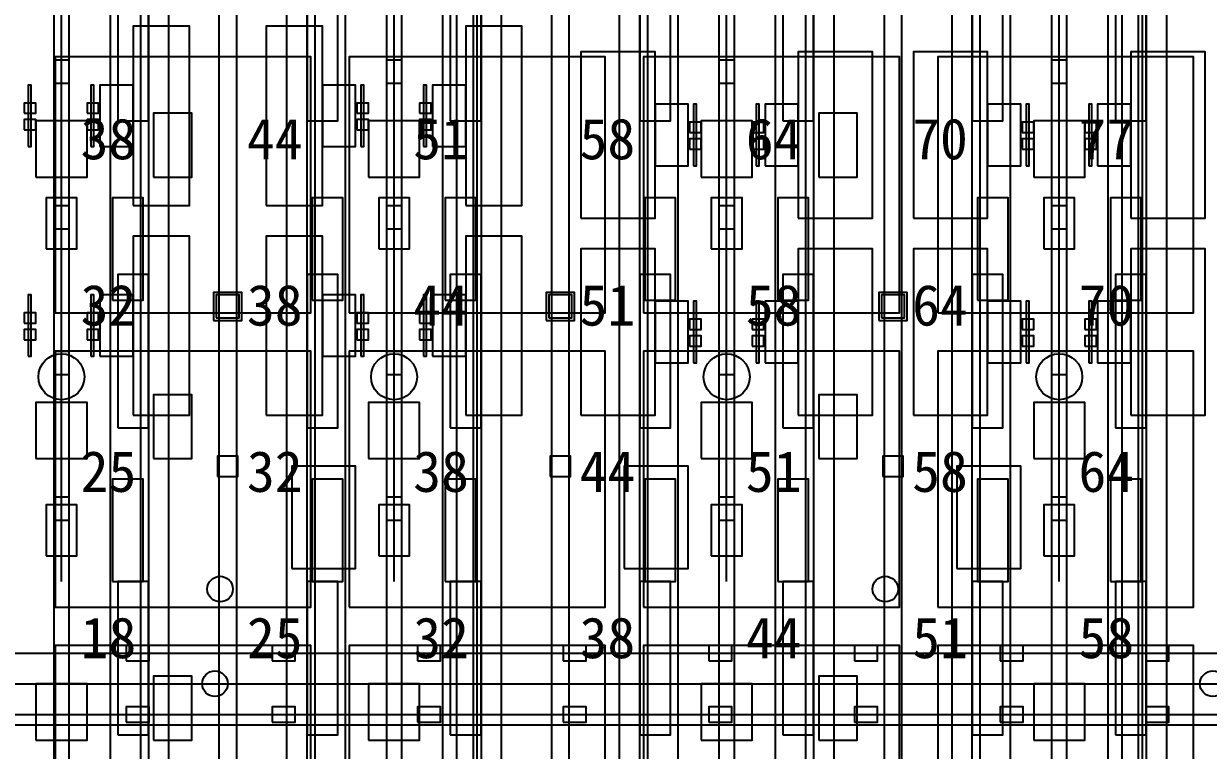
# Model space of a CAD drawing. Header units: metres. Extents: x -1640 to 1560, y -268 to 2338.
# Drawn here: x 28.27 to 74.58, y 963.4 to 991.8 of the extents above; entities that cross this region are included whole.
import ezdxf

# ---------------------------------------------------------------- set-up
doc = ezdxf.new("R2010")
doc.units = ezdxf.units.M
for name, color, linetype in [('1F_CHL', 4, 'Continuous'), ('1F_EHS_EXTINGUISHER_HYDRANT_CABINET_CONCEPT', 1, 'Continuous'), ('1F_PUMP', 2, 'Continuous'), ('1F_SCR', 3, 'Continuous'), ('1F_STRUCT_COLUMN', 8, 'Continuous'), ('2F_CSF_LATERAL_RACK_CONCEPT', 9, 'Continuous'), ('2F_RFG', 5, 'Continuous'), ('2F_STRUCT_COLUMN', 8, 'Continuous'), ('2F_VMB', 6, 'Continuous'), ('3F_CLEANROOM_OVERHEAD_PIPE_DUCT_CONCEPT', 9, 'Continuous'), ('3F_CVD', 3, 'Continuous'), ('3F_DIFF', 4, 'Continuous'), ('3F_EHS_EGRESS_DIST_M', 2, 'Continuous'), ('3F_EHS_EXTINGUISHER_HYDRANT_CABINET_CONCEPT', 1, 'Continuous'), ('3F_EHS_GAS_DETECTOR', 6, 'Continuous'), ('3F_FOUP', 5, 'Continuous'), ('3F_OHT', 9, 'Continuous'), ('3F_OHTV', 1, 'Continuous'), ('3F_STK', 3, 'Continuous'), ('3F_STRUCT_COLUMN', 8, 'Continuous'), ('3F_TBAR', 6, 'Continuous'), ('4F_FFU', 1, 'Continuous'), ('4F_STRUCT_PLENUM_TRUSS_CONCEPT', 9, 'Continuous'), ('5F_CHL', 4, 'Continuous'), ('5F_EHS_EXTINGUISHER_HYDRANT_CABINET_CONCEPT', 1, 'Continuous'), ('5F_PUMP', 2, 'Continuous'), ('5F_SCR', 3, 'Continuous'), ('5F_STRUCT_COLUMN', 8, 'Continuous'), ('6F_CSF_LATERAL_RACK_CONCEPT', 9, 'Continuous'), ('6F_RFG', 5, 'Continuous'), ('6F_STRUCT_COLUMN', 8, 'Continuous'), ('6F_VMB', 6, 'Continuous'), ('7F_CLEANROOM_OVERHEAD_PIPE_DUCT_CONCEPT', 9, 'Continuous'), ('7F_CVD', 3, 'Continuous'), ('7F_DIFF', 4, 'Continuous'), ('7F_EHS_EGRESS_DIST_M', 2, 'Continuous'), ('7F_EHS_EXTINGUISHER_HYDRANT_CABINET_CONCEPT', 1, 'Continuous'), ('7F_EHS_GAS_DETECTOR', 6, 'Continuous'), ('7F_FOUP', 5, 'Continuous'), ('7F_OHT', 9, 'Continuous'), ('7F_OHTV', 1, 'Continuous'), ('7F_STK', 3, 'Continuous'), ('7F_STRUCT_COLUMN', 8, 'Continuous'), ('7F_TBAR', 6, 'Continuous'), ('8F_FFU', 1, 'Continuous'), ('8F_STRUCT_PLENUM_TRUSS_CONCEPT', 9, 'Continuous'), ('EHS_TREATED_EXHAUST', 30, 'Continuous'), ('UTIL_GAS.BULK_CONCEPT', 2, 'Continuous'), ('UTIL_PCW.R_CONCEPT', 1, 'Continuous'), ('UTIL_PCW.S_CONCEPT', 6, 'Continuous')]:
    doc.layers.add(name, color=color, linetype=linetype)

msp = doc.modelspace()

# ---------------------------------------------------------------- linework, layer by layer
at = {"layer": '1F_CHL'}
for points in [[(33.35, 985.8), (34.85, 985.8), (34.85, 988.3), (33.35, 988.3)], [(59.35, 985.8), (60.85, 985.8), (60.85, 988.3), (59.35, 988.3)], [(33.35, 974.8), (34.85, 974.8), (34.85, 977.3), (33.35, 977.3)], [(59.35, 974.8), (60.85, 974.8), (60.85, 977.3), (59.35, 977.3)], [(33.35, 963.8), (34.85, 963.8), (34.85, 966.3), (33.35, 966.3)], [(59.35, 963.8), (60.85, 963.8), (60.85, 966.3), (59.35, 966.3)]]:
    msp.add_lwpolyline(points, close=True, dxfattribs=at)
at = {"layer": '1F_EHS_EXTINGUISHER_HYDRANT_CABINET_CONCEPT'}
for centre in [(35.75, 966), (74.75, 966)]:
    msp.add_circle(centre, 0.5, dxfattribs=at)
at = {"layer": '1F_PUMP'}
for points in [[(31.75, 981), (32.95, 981), (32.95, 985), (31.75, 985)], [(39.55, 981), (40.75, 981), (40.75, 985), (39.55, 985)], [(44.75, 981), (45.95, 981), (45.95, 985), (44.75, 985)], [(52.55, 981), (53.75, 981), (53.75, 985), (52.55, 985)], [(57.75, 981), (58.95, 981), (58.95, 985), (57.75, 985)], [(65.55, 981), (66.75, 981), (66.75, 985), (65.55, 985)], [(70.75, 981), (71.95, 981), (71.95, 985), (70.75, 985)], [(31.75, 970), (32.95, 970), (32.95, 974), (31.75, 974)], [(39.55, 970), (40.75, 970), (40.75, 974), (39.55, 974)], [(44.75, 970), (45.95, 970), (45.95, 974), (44.75, 974)], [(52.55, 970), (53.75, 970), (53.75, 974), (52.55, 974)], [(57.75, 970), (58.95, 970), (58.95, 974), (57.75, 974)], [(65.55, 970), (66.75, 970), (66.75, 974), (65.55, 974)], [(70.75, 970), (71.95, 970), (71.95, 974), (70.75, 974)]]:
    msp.add_lwpolyline(points, close=True, dxfattribs=at)
at = {"layer": '1F_SCR'}
for points in [[(28.75, 985.8), (30.75, 985.8), (30.75, 988), (28.75, 988)], [(41.75, 985.8), (43.75, 985.8), (43.75, 988), (41.75, 988)], [(54.75, 985.8), (56.75, 985.8), (56.75, 988), (54.75, 988)], [(67.75, 985.8), (69.75, 985.8), (69.75, 988), (67.75, 988)], [(28.75, 974.8), (30.75, 974.8), (30.75, 977), (28.75, 977)], [(41.75, 974.8), (43.75, 974.8), (43.75, 977), (41.75, 977)], [(54.75, 974.8), (56.75, 974.8), (56.75, 977), (54.75, 977)], [(67.75, 974.8), (69.75, 974.8), (69.75, 977), (67.75, 977)], [(28.75, 963.8), (30.75, 963.8), (30.75, 966), (28.75, 966)], [(41.75, 963.8), (43.75, 963.8), (43.75, 966), (41.75, 966)], [(54.75, 963.8), (56.75, 963.8), (56.75, 966), (54.75, 966)], [(67.75, 963.8), (69.75, 963.8), (69.75, 966), (67.75, 966)]]:
    msp.add_lwpolyline(points, close=True, dxfattribs=at)
at = {"layer": '1F_STRUCT_COLUMN'}
for points in [[(35.7, 980.2), (36.8, 980.2), (36.8, 981.3), (35.7, 981.3)], [(48.7, 980.2), (49.8, 980.2), (49.8, 981.3), (48.7, 981.3)], [(61.7, 980.2), (62.8, 980.2), (62.8, 981.3), (61.7, 981.3)]]:
    msp.add_lwpolyline(points, close=True, dxfattribs=at)
at = {"layer": '2F_CSF_LATERAL_RACK_CONCEPT'}
for points in [[(33.15, 891), (33.95, 891), (33.95, 1041), (33.15, 1041)], [(38.55, 891), (39.35, 891), (39.35, 1041), (38.55, 1041)], [(46.15, 891), (46.95, 891), (46.95, 1041), (46.15, 1041)], [(51.55, 891), (52.35, 891), (52.35, 1041), (51.55, 1041)], [(59.15, 891), (59.95, 891), (59.95, 1041), (59.15, 1041)], [(64.55, 891), (65.35, 891), (65.35, 1041), (64.55, 1041)], [(72.15, 891), (72.95, 891), (72.95, 1041), (72.15, 1041)]]:
    msp.add_lwpolyline(points, close=True, dxfattribs=at)
at = {"layer": '2F_RFG'}
for points in [[(31.95, 988), (33.15, 988), (33.15, 994), (31.95, 994)], [(39.35, 988), (40.55, 988), (40.55, 994), (39.35, 994)], [(44.95, 988), (46.15, 988), (46.15, 994), (44.95, 994)], [(52.35, 988), (53.55, 988), (53.55, 994), (52.35, 994)], [(57.95, 988), (59.15, 988), (59.15, 994), (57.95, 994)], [(65.35, 988), (66.55, 988), (66.55, 994), (65.35, 994)], [(70.95, 988), (72.15, 988), (72.15, 994), (70.95, 994)], [(31.95, 976), (33.15, 976), (33.15, 982), (31.95, 982)], [(39.35, 976), (40.55, 976), (40.55, 982), (39.35, 982)], [(44.95, 976), (46.15, 976), (46.15, 982), (44.95, 982)], [(52.35, 976), (53.55, 976), (53.55, 982), (52.35, 982)], [(57.95, 976), (59.15, 976), (59.15, 982), (57.95, 982)], [(65.35, 976), (66.55, 976), (66.55, 982), (65.35, 982)], [(70.95, 976), (72.15, 976), (72.15, 982), (70.95, 982)], [(31.95, 964), (33.15, 964), (33.15, 970), (31.95, 970)], [(39.35, 964), (40.55, 964), (40.55, 970), (39.35, 970)], [(44.95, 964), (46.15, 964), (46.15, 970), (44.95, 970)], [(52.35, 964), (53.55, 964), (53.55, 970), (52.35, 970)], [(57.95, 964), (59.15, 964), (59.15, 970), (57.95, 970)], [(65.35, 964), (66.55, 964), (66.55, 970), (65.35, 970)], [(70.95, 964), (72.15, 964), (72.15, 970), (70.95, 970)]]:
    msp.add_lwpolyline(points, close=True, dxfattribs=at)
at = {"layer": '2F_STRUCT_COLUMN'}
for points in [[(35.8, 980.3), (36.7, 980.3), (36.7, 981.2), (35.8, 981.2)], [(48.8, 980.3), (49.7, 980.3), (49.7, 981.2), (48.8, 981.2)], [(61.8, 980.3), (62.7, 980.3), (62.7, 981.2), (61.8, 981.2)]]:
    msp.add_lwpolyline(points, close=True, dxfattribs=at)
at = {"layer": '2F_VMB'}
for points in [[(29.15, 983), (30.35, 983), (30.35, 985), (29.15, 985)], [(42.15, 983), (43.35, 983), (43.35, 985), (42.15, 985)], [(55.15, 983), (56.35, 983), (56.35, 985), (55.15, 985)], [(68.15, 983), (69.35, 983), (69.35, 985), (68.15, 985)], [(29.15, 971), (30.35, 971), (30.35, 973), (29.15, 973)], [(42.15, 971), (43.35, 971), (43.35, 973), (42.15, 973)], [(55.15, 971), (56.35, 971), (56.35, 973), (55.15, 973)], [(68.15, 971), (69.35, 971), (69.35, 973), (68.15, 973)]]:
    msp.add_lwpolyline(points, close=True, dxfattribs=at)
at = {"layer": '3F_CLEANROOM_OVERHEAD_PIPE_DUCT_CONCEPT'}
for points in [[(31.65, 890), (32.85, 890), (32.85, 1042), (31.65, 1042)], [(39.65, 890), (40.85, 890), (40.85, 1042), (39.65, 1042)], [(44.65, 890), (45.85, 890), (45.85, 1042), (44.65, 1042)], [(52.65, 890), (53.85, 890), (53.85, 1042), (52.65, 1042)], [(57.65, 890), (58.85, 890), (58.85, 1042), (57.65, 1042)], [(65.65, 890), (66.85, 890), (66.85, 1042), (65.65, 1042)], [(70.65, 890), (71.85, 890), (71.85, 1042), (70.65, 1042)]]:
    msp.add_lwpolyline(points, close=True, dxfattribs=at)
at = {"layer": '3F_CVD'}
for points in [[(50.05, 984.2), (52.95, 984.2), (52.95, 990.7), (50.05, 990.7)], [(58.55, 984.2), (61.45, 984.2), (61.45, 990.7), (58.55, 990.7)], [(63.05, 984.2), (65.95, 984.2), (65.95, 990.7), (63.05, 990.7)], [(71.55, 984.2), (74.45, 984.2), (74.45, 990.7), (71.55, 990.7)], [(52.95, 986.25), (54.25, 986.25), (54.25, 988.65), (52.95, 988.65)], [(57.25, 986.25), (58.55, 986.25), (58.55, 988.65), (57.25, 988.65)], [(65.95, 986.25), (67.25, 986.25), (67.25, 988.65), (65.95, 988.65)], [(70.25, 986.25), (71.55, 986.25), (71.55, 988.65), (70.25, 988.65)], [(50.05, 976.5), (52.95, 976.5), (52.95, 983), (50.05, 983)], [(58.55, 976.5), (61.45, 976.5), (61.45, 983), (58.55, 983)], [(63.05, 976.5), (65.95, 976.5), (65.95, 983), (63.05, 983)], [(71.55, 976.5), (74.45, 976.5), (74.45, 983), (71.55, 983)], [(52.95, 978.55), (54.25, 978.55), (54.25, 980.95), (52.95, 980.95)], [(57.25, 978.55), (58.55, 978.55), (58.55, 980.95), (57.25, 980.95)], [(65.95, 978.55), (67.25, 978.55), (67.25, 980.95), (65.95, 980.95)], [(70.25, 978.55), (71.55, 978.55), (71.55, 980.95), (70.25, 980.95)]]:
    msp.add_lwpolyline(points, close=True, dxfattribs=at)
at = {"layer": '3F_DIFF'}
for points in [[(32.55, 984.7), (34.75, 984.7), (34.75, 991.7), (32.55, 991.7)], [(37.75, 984.7), (39.95, 984.7), (39.95, 991.7), (37.75, 991.7)], [(45.55, 984.7), (47.75, 984.7), (47.75, 991.7), (45.55, 991.7)], [(31.25, 987), (32.55, 987), (32.55, 989.4), (31.25, 989.4)], [(39.95, 987), (41.25, 987), (41.25, 989.4), (39.95, 989.4)], [(44.25, 987), (45.55, 987), (45.55, 989.4), (44.25, 989.4)], [(32.55, 976.5), (34.75, 976.5), (34.75, 983.5), (32.55, 983.5)], [(37.75, 976.5), (39.95, 976.5), (39.95, 983.5), (37.75, 983.5)], [(45.55, 976.5), (47.75, 976.5), (47.75, 983.5), (45.55, 983.5)], [(31.25, 978.8), (32.55, 978.8), (32.55, 981.2), (31.25, 981.2)], [(39.95, 978.8), (41.25, 978.8), (41.25, 981.2), (39.95, 981.2)], [(44.25, 978.8), (45.55, 978.8), (45.55, 981.2), (44.25, 981.2)]]:
    msp.add_lwpolyline(points, close=True, dxfattribs=at)
at = {"layer": '3F_EHS_EXTINGUISHER_HYDRANT_CABINET_CONCEPT'}
for centre in [(35.95, 969.7), (61.95, 969.7)]:
    msp.add_circle(centre, 0.5, dxfattribs=at)
at = {"layer": '3F_EHS_GAS_DETECTOR'}
for centre in [(29.75, 978), (42.75, 978), (55.75, 978), (68.75, 978)]:
    msp.add_circle(centre, 0.9, dxfattribs=at)
at = {"layer": '3F_FOUP'}
for points in [[(28.3, 988.3), (28.75, 988.3), (28.75, 988.7), (28.3, 988.7)], [(30.75, 988.3), (31.2, 988.3), (31.2, 988.7), (30.75, 988.7)], [(41.3, 988.3), (41.75, 988.3), (41.75, 988.7), (41.3, 988.7)], [(43.75, 988.3), (44.2, 988.3), (44.2, 988.7), (43.75, 988.7)], [(28.3, 987.65), (28.75, 987.65), (28.75, 988.05), (28.3, 988.05)], [(30.75, 987.65), (31.2, 987.65), (31.2, 988.05), (30.75, 988.05)], [(41.3, 987.65), (41.75, 987.65), (41.75, 988.05), (41.3, 988.05)], [(43.75, 987.65), (44.2, 987.65), (44.2, 988.05), (43.75, 988.05)], [(54.3, 987.55), (54.75, 987.55), (54.75, 987.95), (54.3, 987.95)], [(56.75, 987.55), (57.2, 987.55), (57.2, 987.95), (56.75, 987.95)], [(67.3, 987.55), (67.75, 987.55), (67.75, 987.95), (67.3, 987.95)], [(69.75, 987.55), (70.2, 987.55), (70.2, 987.95), (69.75, 987.95)], [(54.3, 986.9), (54.75, 986.9), (54.75, 987.3), (54.3, 987.3)], [(56.75, 986.9), (57.2, 986.9), (57.2, 987.3), (56.75, 987.3)], [(67.3, 986.9), (67.75, 986.9), (67.75, 987.3), (67.3, 987.3)], [(69.75, 986.9), (70.2, 986.9), (70.2, 987.3), (69.75, 987.3)], [(28.3, 980.1), (28.75, 980.1), (28.75, 980.5), (28.3, 980.5)], [(30.75, 980.1), (31.2, 980.1), (31.2, 980.5), (30.75, 980.5)], [(41.3, 980.1), (41.75, 980.1), (41.75, 980.5), (41.3, 980.5)], [(43.75, 980.1), (44.2, 980.1), (44.2, 980.5), (43.75, 980.5)], [(54.3, 979.85), (54.75, 979.85), (54.75, 980.25), (54.3, 980.25)], [(56.75, 979.85), (57.2, 979.85), (57.2, 980.25), (56.75, 980.25)], [(67.3, 979.85), (67.75, 979.85), (67.75, 980.25), (67.3, 980.25)], [(69.75, 979.85), (70.2, 979.85), (70.2, 980.25), (69.75, 980.25)], [(28.3, 979.45), (28.75, 979.45), (28.75, 979.85), (28.3, 979.85)], [(30.75, 979.45), (31.2, 979.45), (31.2, 979.85), (30.75, 979.85)], [(41.3, 979.45), (41.75, 979.45), (41.75, 979.85), (41.3, 979.85)], [(43.75, 979.45), (44.2, 979.45), (44.2, 979.85), (43.75, 979.85)], [(54.3, 979.2), (54.75, 979.2), (54.75, 979.6), (54.3, 979.6)], [(56.75, 979.2), (57.2, 979.2), (57.2, 979.6), (56.75, 979.6)], [(67.3, 979.2), (67.75, 979.2), (67.75, 979.6), (67.3, 979.6)], [(69.75, 979.2), (70.2, 979.2), (70.2, 979.6), (69.75, 979.6)]]:
    msp.add_lwpolyline(points, close=True, dxfattribs=at)
at = {"layer": '3F_OHT'}
for p, q in [((29.75, 970), (29.75, 1042)), ((42.75, 970), (42.75, 1042)), ((55.75, 970), (55.75, 1042)), ((68.75, 970), (68.75, 1042)), ((18.5, 967.2), (288, 967.2)), ((18.5, 964.8), (288, 964.8))]:
    msp.add_line(p, q, dxfattribs=at)
at = {"layer": '3F_OHTV'}
for points in [[(29.45, 989.48), (30.05, 989.48), (30.05, 990.38), (29.45, 990.38)], [(42.45, 989.48), (43.05, 989.48), (43.05, 990.38), (42.45, 990.38)], [(55.45, 989.48), (56.05, 989.48), (56.05, 990.38), (55.45, 990.38)], [(68.45, 989.48), (69.05, 989.48), (69.05, 990.38), (68.45, 990.38)], [(29.45, 983.78), (30.05, 983.78), (30.05, 984.68), (29.45, 984.68)], [(42.45, 983.78), (43.05, 983.78), (43.05, 984.68), (42.45, 984.68)], [(55.45, 983.78), (56.05, 983.78), (56.05, 984.68), (55.45, 984.68)], [(68.45, 983.78), (69.05, 983.78), (69.05, 984.68), (68.45, 984.68)], [(29.45, 978.09), (30.05, 978.09), (30.05, 978.99), (29.45, 978.99)], [(42.45, 978.09), (43.05, 978.09), (43.05, 978.99), (42.45, 978.99)], [(55.45, 978.09), (56.05, 978.09), (56.05, 978.99), (55.45, 978.99)], [(68.45, 978.09), (69.05, 978.09), (69.05, 978.99), (68.45, 978.99)], [(29.45, 972.4), (30.05, 972.4), (30.05, 973.3), (29.45, 973.3)], [(42.45, 972.4), (43.05, 972.4), (43.05, 973.3), (42.45, 973.3)], [(55.45, 972.4), (56.05, 972.4), (56.05, 973.3), (55.45, 973.3)], [(68.45, 972.4), (69.05, 972.4), (69.05, 973.3), (68.45, 973.3)], [(32.28, 966.9), (33.18, 966.9), (33.18, 967.5), (32.28, 967.5)], [(37.98, 966.9), (38.88, 966.9), (38.88, 967.5), (37.98, 967.5)], [(43.67, 966.9), (44.57, 966.9), (44.57, 967.5), (43.67, 967.5)], [(49.36, 966.9), (50.26, 966.9), (50.26, 967.5), (49.36, 967.5)], [(55.05, 966.9), (55.95, 966.9), (55.95, 967.5), (55.05, 967.5)], [(60.75, 966.9), (61.65, 966.9), (61.65, 967.5), (60.75, 967.5)], [(66.44, 966.9), (67.34, 966.9), (67.34, 967.5), (66.44, 967.5)], [(72.13, 966.9), (73.03, 966.9), (73.03, 967.5), (72.13, 967.5)], [(32.28, 964.5), (33.18, 964.5), (33.18, 965.1), (32.28, 965.1)], [(37.98, 964.5), (38.88, 964.5), (38.88, 965.1), (37.98, 965.1)], [(43.67, 964.5), (44.57, 964.5), (44.57, 965.1), (43.67, 965.1)], [(49.36, 964.5), (50.26, 964.5), (50.26, 965.1), (49.36, 965.1)], [(55.05, 964.5), (55.95, 964.5), (55.95, 965.1), (55.05, 965.1)], [(60.75, 964.5), (61.65, 964.5), (61.65, 965.1), (60.75, 965.1)], [(66.44, 964.5), (67.34, 964.5), (67.34, 965.1), (66.44, 965.1)], [(72.13, 964.5), (73.03, 964.5), (73.03, 965.1), (72.13, 965.1)]]:
    msp.add_lwpolyline(points, close=True, dxfattribs=at)
at = {"layer": '3F_STK'}
for points in [[(38.75, 970.5), (41.25, 970.5), (41.25, 974.5), (38.75, 974.5)], [(51.75, 970.5), (54.25, 970.5), (54.25, 974.5), (51.75, 974.5)], [(64.75, 970.5), (67.25, 970.5), (67.25, 974.5), (64.75, 974.5)]]:
    msp.add_lwpolyline(points, close=True, dxfattribs=at)
at = {"layer": '3F_STRUCT_COLUMN'}
for points in [[(35.85, 974.1), (36.65, 974.1), (36.65, 974.9), (35.85, 974.9)], [(48.85, 974.1), (49.65, 974.1), (49.65, 974.9), (48.85, 974.9)], [(61.85, 974.1), (62.65, 974.1), (62.65, 974.9), (61.85, 974.9)]]:
    msp.add_lwpolyline(points, close=True, dxfattribs=at)
at = {"layer": '3F_TBAR'}
for points in [[(28.45, 987), (28.57, 987), (28.57, 989.4), (28.45, 989.4)], [(30.9, 987), (31.02, 987), (31.02, 989.4), (30.9, 989.4)], [(41.45, 987), (41.57, 987), (41.57, 989.4), (41.45, 989.4)], [(43.9, 987), (44.02, 987), (44.02, 989.4), (43.9, 989.4)], [(54.45, 986.25), (54.57, 986.25), (54.57, 988.65), (54.45, 988.65)], [(56.9, 986.25), (57.02, 986.25), (57.02, 988.65), (56.9, 988.65)], [(67.45, 986.25), (67.57, 986.25), (67.57, 988.65), (67.45, 988.65)], [(69.9, 986.25), (70.02, 986.25), (70.02, 988.65), (69.9, 988.65)], [(28.45, 978.8), (28.57, 978.8), (28.57, 981.2), (28.45, 981.2)], [(30.9, 978.8), (31.02, 978.8), (31.02, 981.2), (30.9, 981.2)], [(41.45, 978.8), (41.57, 978.8), (41.57, 981.2), (41.45, 981.2)], [(43.9, 978.8), (44.02, 978.8), (44.02, 981.2), (43.9, 981.2)], [(54.45, 978.55), (54.57, 978.55), (54.57, 980.95), (54.45, 980.95)], [(56.9, 978.55), (57.02, 978.55), (57.02, 980.95), (56.9, 980.95)], [(67.45, 978.55), (67.57, 978.55), (67.57, 980.95), (67.45, 980.95)], [(69.9, 978.55), (70.02, 978.55), (70.02, 980.95), (69.9, 980.95)]]:
    msp.add_lwpolyline(points, close=True, dxfattribs=at)
at = {"layer": '4F_FFU'}
for points in [[(29.5, 980.5), (39.5, 980.5), (39.5, 990.5), (29.5, 990.5)], [(41, 980.5), (51, 980.5), (51, 990.5), (41, 990.5)], [(52.5, 980.5), (62.5, 980.5), (62.5, 990.5), (52.5, 990.5)], [(64, 980.5), (74, 980.5), (74, 990.5), (64, 990.5)], [(29.5, 969), (39.5, 969), (39.5, 979), (29.5, 979)], [(41, 969), (51, 969), (51, 979), (41, 979)], [(52.5, 969), (62.5, 969), (62.5, 979), (52.5, 979)], [(64, 969), (74, 969), (74, 979), (64, 979)], [(29.5, 957.5), (39.5, 957.5), (39.5, 967.5), (29.5, 967.5)], [(41, 957.5), (51, 957.5), (51, 967.5), (41, 967.5)], [(52.5, 957.5), (62.5, 957.5), (62.5, 967.5), (52.5, 967.5)], [(64, 957.5), (74, 957.5), (74, 967.5), (64, 967.5)]]:
    msp.add_lwpolyline(points, close=True, dxfattribs=at)
at = {"layer": '4F_STRUCT_PLENUM_TRUSS_CONCEPT'}
for points in [[(35.9, 887), (36.6, 887), (36.6, 1045), (35.9, 1045)], [(48.9, 887), (49.6, 887), (49.6, 1045), (48.9, 1045)], [(61.9, 887), (62.6, 887), (62.6, 1045), (61.9, 1045)]]:
    msp.add_lwpolyline(points, close=True, dxfattribs=at)
at = {"layer": '5F_CHL'}
for points in [[(33.35, 985.8), (34.85, 985.8), (34.85, 988.3), (33.35, 988.3)], [(59.35, 985.8), (60.85, 985.8), (60.85, 988.3), (59.35, 988.3)], [(33.35, 974.8), (34.85, 974.8), (34.85, 977.3), (33.35, 977.3)], [(59.35, 974.8), (60.85, 974.8), (60.85, 977.3), (59.35, 977.3)], [(33.35, 963.8), (34.85, 963.8), (34.85, 966.3), (33.35, 966.3)], [(59.35, 963.8), (60.85, 963.8), (60.85, 966.3), (59.35, 966.3)]]:
    msp.add_lwpolyline(points, close=True, dxfattribs=at)
at = {"layer": '5F_EHS_EXTINGUISHER_HYDRANT_CABINET_CONCEPT'}
for centre in [(35.75, 966), (74.75, 966)]:
    msp.add_circle(centre, 0.5, dxfattribs=at)
at = {"layer": '5F_PUMP'}
for points in [[(31.75, 981), (32.95, 981), (32.95, 985), (31.75, 985)], [(39.55, 981), (40.75, 981), (40.75, 985), (39.55, 985)], [(44.75, 981), (45.95, 981), (45.95, 985), (44.75, 985)], [(52.55, 981), (53.75, 981), (53.75, 985), (52.55, 985)], [(57.75, 981), (58.95, 981), (58.95, 985), (57.75, 985)], [(65.55, 981), (66.75, 981), (66.75, 985), (65.55, 985)], [(70.75, 981), (71.95, 981), (71.95, 985), (70.75, 985)], [(31.75, 970), (32.95, 970), (32.95, 974), (31.75, 974)], [(39.55, 970), (40.75, 970), (40.75, 974), (39.55, 974)], [(44.75, 970), (45.95, 970), (45.95, 974), (44.75, 974)], [(52.55, 970), (53.75, 970), (53.75, 974), (52.55, 974)], [(57.75, 970), (58.95, 970), (58.95, 974), (57.75, 974)], [(65.55, 970), (66.75, 970), (66.75, 974), (65.55, 974)], [(70.75, 970), (71.95, 970), (71.95, 974), (70.75, 974)]]:
    msp.add_lwpolyline(points, close=True, dxfattribs=at)
at = {"layer": '5F_SCR'}
for points in [[(28.75, 985.8), (30.75, 985.8), (30.75, 988), (28.75, 988)], [(41.75, 985.8), (43.75, 985.8), (43.75, 988), (41.75, 988)], [(54.75, 985.8), (56.75, 985.8), (56.75, 988), (54.75, 988)], [(67.75, 985.8), (69.75, 985.8), (69.75, 988), (67.75, 988)], [(28.75, 974.8), (30.75, 974.8), (30.75, 977), (28.75, 977)], [(41.75, 974.8), (43.75, 974.8), (43.75, 977), (41.75, 977)], [(54.75, 974.8), (56.75, 974.8), (56.75, 977), (54.75, 977)], [(67.75, 974.8), (69.75, 974.8), (69.75, 977), (67.75, 977)], [(28.75, 963.8), (30.75, 963.8), (30.75, 966), (28.75, 966)], [(41.75, 963.8), (43.75, 963.8), (43.75, 966), (41.75, 966)], [(54.75, 963.8), (56.75, 963.8), (56.75, 966), (54.75, 966)], [(67.75, 963.8), (69.75, 963.8), (69.75, 966), (67.75, 966)]]:
    msp.add_lwpolyline(points, close=True, dxfattribs=at)
at = {"layer": '5F_STRUCT_COLUMN'}
for points in [[(35.7, 980.2), (36.8, 980.2), (36.8, 981.3), (35.7, 981.3)], [(48.7, 980.2), (49.8, 980.2), (49.8, 981.3), (48.7, 981.3)], [(61.7, 980.2), (62.8, 980.2), (62.8, 981.3), (61.7, 981.3)]]:
    msp.add_lwpolyline(points, close=True, dxfattribs=at)
at = {"layer": '6F_CSF_LATERAL_RACK_CONCEPT'}
for points in [[(33.15, 891), (33.95, 891), (33.95, 1041), (33.15, 1041)], [(38.55, 891), (39.35, 891), (39.35, 1041), (38.55, 1041)], [(46.15, 891), (46.95, 891), (46.95, 1041), (46.15, 1041)], [(51.55, 891), (52.35, 891), (52.35, 1041), (51.55, 1041)], [(59.15, 891), (59.95, 891), (59.95, 1041), (59.15, 1041)], [(64.55, 891), (65.35, 891), (65.35, 1041), (64.55, 1041)], [(72.15, 891), (72.95, 891), (72.95, 1041), (72.15, 1041)]]:
    msp.add_lwpolyline(points, close=True, dxfattribs=at)
at = {"layer": '6F_RFG'}
for points in [[(31.95, 988), (33.15, 988), (33.15, 994), (31.95, 994)], [(39.35, 988), (40.55, 988), (40.55, 994), (39.35, 994)], [(44.95, 988), (46.15, 988), (46.15, 994), (44.95, 994)], [(52.35, 988), (53.55, 988), (53.55, 994), (52.35, 994)], [(57.95, 988), (59.15, 988), (59.15, 994), (57.95, 994)], [(65.35, 988), (66.55, 988), (66.55, 994), (65.35, 994)], [(70.95, 988), (72.15, 988), (72.15, 994), (70.95, 994)], [(31.95, 976), (33.15, 976), (33.15, 982), (31.95, 982)], [(39.35, 976), (40.55, 976), (40.55, 982), (39.35, 982)], [(44.95, 976), (46.15, 976), (46.15, 982), (44.95, 982)], [(52.35, 976), (53.55, 976), (53.55, 982), (52.35, 982)], [(57.95, 976), (59.15, 976), (59.15, 982), (57.95, 982)], [(65.35, 976), (66.55, 976), (66.55, 982), (65.35, 982)], [(70.95, 976), (72.15, 976), (72.15, 982), (70.95, 982)], [(31.95, 964), (33.15, 964), (33.15, 970), (31.95, 970)], [(39.35, 964), (40.55, 964), (40.55, 970), (39.35, 970)], [(44.95, 964), (46.15, 964), (46.15, 970), (44.95, 970)], [(52.35, 964), (53.55, 964), (53.55, 970), (52.35, 970)], [(57.95, 964), (59.15, 964), (59.15, 970), (57.95, 970)], [(65.35, 964), (66.55, 964), (66.55, 970), (65.35, 970)], [(70.95, 964), (72.15, 964), (72.15, 970), (70.95, 970)]]:
    msp.add_lwpolyline(points, close=True, dxfattribs=at)
at = {"layer": '6F_STRUCT_COLUMN'}
for points in [[(35.8, 980.3), (36.7, 980.3), (36.7, 981.2), (35.8, 981.2)], [(48.8, 980.3), (49.7, 980.3), (49.7, 981.2), (48.8, 981.2)], [(61.8, 980.3), (62.7, 980.3), (62.7, 981.2), (61.8, 981.2)]]:
    msp.add_lwpolyline(points, close=True, dxfattribs=at)
at = {"layer": '6F_VMB'}
for points in [[(29.15, 983), (30.35, 983), (30.35, 985), (29.15, 985)], [(42.15, 983), (43.35, 983), (43.35, 985), (42.15, 985)], [(55.15, 983), (56.35, 983), (56.35, 985), (55.15, 985)], [(68.15, 983), (69.35, 983), (69.35, 985), (68.15, 985)], [(29.15, 971), (30.35, 971), (30.35, 973), (29.15, 973)], [(42.15, 971), (43.35, 971), (43.35, 973), (42.15, 973)], [(55.15, 971), (56.35, 971), (56.35, 973), (55.15, 973)], [(68.15, 971), (69.35, 971), (69.35, 973), (68.15, 973)]]:
    msp.add_lwpolyline(points, close=True, dxfattribs=at)
at = {"layer": '7F_CLEANROOM_OVERHEAD_PIPE_DUCT_CONCEPT'}
for points in [[(31.65, 890), (32.85, 890), (32.85, 1042), (31.65, 1042)], [(39.65, 890), (40.85, 890), (40.85, 1042), (39.65, 1042)], [(44.65, 890), (45.85, 890), (45.85, 1042), (44.65, 1042)], [(52.65, 890), (53.85, 890), (53.85, 1042), (52.65, 1042)], [(57.65, 890), (58.85, 890), (58.85, 1042), (57.65, 1042)], [(65.65, 890), (66.85, 890), (66.85, 1042), (65.65, 1042)], [(70.65, 890), (71.85, 890), (71.85, 1042), (70.65, 1042)]]:
    msp.add_lwpolyline(points, close=True, dxfattribs=at)
at = {"layer": '7F_CVD'}
for points in [[(50.05, 984.2), (52.95, 984.2), (52.95, 990.7), (50.05, 990.7)], [(58.55, 984.2), (61.45, 984.2), (61.45, 990.7), (58.55, 990.7)], [(63.05, 984.2), (65.95, 984.2), (65.95, 990.7), (63.05, 990.7)], [(71.55, 984.2), (74.45, 984.2), (74.45, 990.7), (71.55, 990.7)], [(52.95, 986.25), (54.25, 986.25), (54.25, 988.65), (52.95, 988.65)], [(57.25, 986.25), (58.55, 986.25), (58.55, 988.65), (57.25, 988.65)], [(65.95, 986.25), (67.25, 986.25), (67.25, 988.65), (65.95, 988.65)], [(70.25, 986.25), (71.55, 986.25), (71.55, 988.65), (70.25, 988.65)], [(50.05, 976.5), (52.95, 976.5), (52.95, 983), (50.05, 983)], [(58.55, 976.5), (61.45, 976.5), (61.45, 983), (58.55, 983)], [(63.05, 976.5), (65.95, 976.5), (65.95, 983), (63.05, 983)], [(71.55, 976.5), (74.45, 976.5), (74.45, 983), (71.55, 983)], [(52.95, 978.55), (54.25, 978.55), (54.25, 980.95), (52.95, 980.95)], [(57.25, 978.55), (58.55, 978.55), (58.55, 980.95), (57.25, 980.95)], [(65.95, 978.55), (67.25, 978.55), (67.25, 980.95), (65.95, 980.95)], [(70.25, 978.55), (71.55, 978.55), (71.55, 980.95), (70.25, 980.95)]]:
    msp.add_lwpolyline(points, close=True, dxfattribs=at)
at = {"layer": '7F_DIFF'}
for points in [[(32.55, 984.7), (34.75, 984.7), (34.75, 991.7), (32.55, 991.7)], [(37.75, 984.7), (39.95, 984.7), (39.95, 991.7), (37.75, 991.7)], [(45.55, 984.7), (47.75, 984.7), (47.75, 991.7), (45.55, 991.7)], [(31.25, 987), (32.55, 987), (32.55, 989.4), (31.25, 989.4)], [(39.95, 987), (41.25, 987), (41.25, 989.4), (39.95, 989.4)], [(44.25, 987), (45.55, 987), (45.55, 989.4), (44.25, 989.4)], [(32.55, 976.5), (34.75, 976.5), (34.75, 983.5), (32.55, 983.5)], [(37.75, 976.5), (39.95, 976.5), (39.95, 983.5), (37.75, 983.5)], [(45.55, 976.5), (47.75, 976.5), (47.75, 983.5), (45.55, 983.5)], [(31.25, 978.8), (32.55, 978.8), (32.55, 981.2), (31.25, 981.2)], [(39.95, 978.8), (41.25, 978.8), (41.25, 981.2), (39.95, 981.2)], [(44.25, 978.8), (45.55, 978.8), (45.55, 981.2), (44.25, 981.2)]]:
    msp.add_lwpolyline(points, close=True, dxfattribs=at)
at = {"layer": '7F_EHS_EXTINGUISHER_HYDRANT_CABINET_CONCEPT'}
for centre in [(35.95, 969.7), (61.95, 969.7)]:
    msp.add_circle(centre, 0.5, dxfattribs=at)
at = {"layer": '7F_EHS_GAS_DETECTOR'}
for centre in [(29.75, 978), (42.75, 978), (55.75, 978), (68.75, 978)]:
    msp.add_circle(centre, 0.9, dxfattribs=at)
at = {"layer": '7F_FOUP'}
for points in [[(28.3, 988.3), (28.75, 988.3), (28.75, 988.7), (28.3, 988.7)], [(30.75, 988.3), (31.2, 988.3), (31.2, 988.7), (30.75, 988.7)], [(41.3, 988.3), (41.75, 988.3), (41.75, 988.7), (41.3, 988.7)], [(43.75, 988.3), (44.2, 988.3), (44.2, 988.7), (43.75, 988.7)], [(28.3, 987.65), (28.75, 987.65), (28.75, 988.05), (28.3, 988.05)], [(30.75, 987.65), (31.2, 987.65), (31.2, 988.05), (30.75, 988.05)], [(41.3, 987.65), (41.75, 987.65), (41.75, 988.05), (41.3, 988.05)], [(43.75, 987.65), (44.2, 987.65), (44.2, 988.05), (43.75, 988.05)], [(54.3, 987.55), (54.75, 987.55), (54.75, 987.95), (54.3, 987.95)], [(56.75, 987.55), (57.2, 987.55), (57.2, 987.95), (56.75, 987.95)], [(67.3, 987.55), (67.75, 987.55), (67.75, 987.95), (67.3, 987.95)], [(69.75, 987.55), (70.2, 987.55), (70.2, 987.95), (69.75, 987.95)], [(54.3, 986.9), (54.75, 986.9), (54.75, 987.3), (54.3, 987.3)], [(56.75, 986.9), (57.2, 986.9), (57.2, 987.3), (56.75, 987.3)], [(67.3, 986.9), (67.75, 986.9), (67.75, 987.3), (67.3, 987.3)], [(69.75, 986.9), (70.2, 986.9), (70.2, 987.3), (69.75, 987.3)], [(28.3, 980.1), (28.75, 980.1), (28.75, 980.5), (28.3, 980.5)], [(30.75, 980.1), (31.2, 980.1), (31.2, 980.5), (30.75, 980.5)], [(41.3, 980.1), (41.75, 980.1), (41.75, 980.5), (41.3, 980.5)], [(43.75, 980.1), (44.2, 980.1), (44.2, 980.5), (43.75, 980.5)], [(54.3, 979.85), (54.75, 979.85), (54.75, 980.25), (54.3, 980.25)], [(56.75, 979.85), (57.2, 979.85), (57.2, 980.25), (56.75, 980.25)], [(67.3, 979.85), (67.75, 979.85), (67.75, 980.25), (67.3, 980.25)], [(69.75, 979.85), (70.2, 979.85), (70.2, 980.25), (69.75, 980.25)], [(28.3, 979.45), (28.75, 979.45), (28.75, 979.85), (28.3, 979.85)], [(30.75, 979.45), (31.2, 979.45), (31.2, 979.85), (30.75, 979.85)], [(41.3, 979.45), (41.75, 979.45), (41.75, 979.85), (41.3, 979.85)], [(43.75, 979.45), (44.2, 979.45), (44.2, 979.85), (43.75, 979.85)], [(54.3, 979.2), (54.75, 979.2), (54.75, 979.6), (54.3, 979.6)], [(56.75, 979.2), (57.2, 979.2), (57.2, 979.6), (56.75, 979.6)], [(67.3, 979.2), (67.75, 979.2), (67.75, 979.6), (67.3, 979.6)], [(69.75, 979.2), (70.2, 979.2), (70.2, 979.6), (69.75, 979.6)]]:
    msp.add_lwpolyline(points, close=True, dxfattribs=at)
at = {"layer": '7F_OHT'}
for p, q in [((29.75, 970), (29.75, 1042)), ((42.75, 970), (42.75, 1042)), ((55.75, 970), (55.75, 1042)), ((68.75, 970), (68.75, 1042)), ((18.5, 967.2), (288, 967.2)), ((18.5, 964.8), (288, 964.8))]:
    msp.add_line(p, q, dxfattribs=at)
at = {"layer": '7F_OHTV'}
for points in [[(29.45, 989.48), (30.05, 989.48), (30.05, 990.38), (29.45, 990.38)], [(42.45, 989.48), (43.05, 989.48), (43.05, 990.38), (42.45, 990.38)], [(55.45, 989.48), (56.05, 989.48), (56.05, 990.38), (55.45, 990.38)], [(68.45, 989.48), (69.05, 989.48), (69.05, 990.38), (68.45, 990.38)], [(29.45, 983.78), (30.05, 983.78), (30.05, 984.68), (29.45, 984.68)], [(42.45, 983.78), (43.05, 983.78), (43.05, 984.68), (42.45, 984.68)], [(55.45, 983.78), (56.05, 983.78), (56.05, 984.68), (55.45, 984.68)], [(68.45, 983.78), (69.05, 983.78), (69.05, 984.68), (68.45, 984.68)], [(29.45, 978.09), (30.05, 978.09), (30.05, 978.99), (29.45, 978.99)], [(42.45, 978.09), (43.05, 978.09), (43.05, 978.99), (42.45, 978.99)], [(55.45, 978.09), (56.05, 978.09), (56.05, 978.99), (55.45, 978.99)], [(68.45, 978.09), (69.05, 978.09), (69.05, 978.99), (68.45, 978.99)], [(29.45, 972.4), (30.05, 972.4), (30.05, 973.3), (29.45, 973.3)], [(42.45, 972.4), (43.05, 972.4), (43.05, 973.3), (42.45, 973.3)], [(55.45, 972.4), (56.05, 972.4), (56.05, 973.3), (55.45, 973.3)], [(68.45, 972.4), (69.05, 972.4), (69.05, 973.3), (68.45, 973.3)], [(32.28, 966.9), (33.18, 966.9), (33.18, 967.5), (32.28, 967.5)], [(37.98, 966.9), (38.88, 966.9), (38.88, 967.5), (37.98, 967.5)], [(43.67, 966.9), (44.57, 966.9), (44.57, 967.5), (43.67, 967.5)], [(49.36, 966.9), (50.26, 966.9), (50.26, 967.5), (49.36, 967.5)], [(55.05, 966.9), (55.95, 966.9), (55.95, 967.5), (55.05, 967.5)], [(60.75, 966.9), (61.65, 966.9), (61.65, 967.5), (60.75, 967.5)], [(66.44, 966.9), (67.34, 966.9), (67.34, 967.5), (66.44, 967.5)], [(72.13, 966.9), (73.03, 966.9), (73.03, 967.5), (72.13, 967.5)], [(32.28, 964.5), (33.18, 964.5), (33.18, 965.1), (32.28, 965.1)], [(37.98, 964.5), (38.88, 964.5), (38.88, 965.1), (37.98, 965.1)], [(43.67, 964.5), (44.57, 964.5), (44.57, 965.1), (43.67, 965.1)], [(49.36, 964.5), (50.26, 964.5), (50.26, 965.1), (49.36, 965.1)], [(55.05, 964.5), (55.95, 964.5), (55.95, 965.1), (55.05, 965.1)], [(60.75, 964.5), (61.65, 964.5), (61.65, 965.1), (60.75, 965.1)], [(66.44, 964.5), (67.34, 964.5), (67.34, 965.1), (66.44, 965.1)], [(72.13, 964.5), (73.03, 964.5), (73.03, 965.1), (72.13, 965.1)]]:
    msp.add_lwpolyline(points, close=True, dxfattribs=at)
at = {"layer": '7F_STK'}
for points in [[(38.75, 970.5), (41.25, 970.5), (41.25, 974.5), (38.75, 974.5)], [(51.75, 970.5), (54.25, 970.5), (54.25, 974.5), (51.75, 974.5)], [(64.75, 970.5), (67.25, 970.5), (67.25, 974.5), (64.75, 974.5)]]:
    msp.add_lwpolyline(points, close=True, dxfattribs=at)
at = {"layer": '7F_STRUCT_COLUMN'}
for points in [[(35.85, 974.1), (36.65, 974.1), (36.65, 974.9), (35.85, 974.9)], [(48.85, 974.1), (49.65, 974.1), (49.65, 974.9), (48.85, 974.9)], [(61.85, 974.1), (62.65, 974.1), (62.65, 974.9), (61.85, 974.9)]]:
    msp.add_lwpolyline(points, close=True, dxfattribs=at)
at = {"layer": '7F_TBAR'}
for points in [[(28.45, 987), (28.57, 987), (28.57, 989.4), (28.45, 989.4)], [(30.9, 987), (31.02, 987), (31.02, 989.4), (30.9, 989.4)], [(41.45, 987), (41.57, 987), (41.57, 989.4), (41.45, 989.4)], [(43.9, 987), (44.02, 987), (44.02, 989.4), (43.9, 989.4)], [(54.45, 986.25), (54.57, 986.25), (54.57, 988.65), (54.45, 988.65)], [(56.9, 986.25), (57.02, 986.25), (57.02, 988.65), (56.9, 988.65)], [(67.45, 986.25), (67.57, 986.25), (67.57, 988.65), (67.45, 988.65)], [(69.9, 986.25), (70.02, 986.25), (70.02, 988.65), (69.9, 988.65)], [(28.45, 978.8), (28.57, 978.8), (28.57, 981.2), (28.45, 981.2)], [(30.9, 978.8), (31.02, 978.8), (31.02, 981.2), (30.9, 981.2)], [(41.45, 978.8), (41.57, 978.8), (41.57, 981.2), (41.45, 981.2)], [(43.9, 978.8), (44.02, 978.8), (44.02, 981.2), (43.9, 981.2)], [(54.45, 978.55), (54.57, 978.55), (54.57, 980.95), (54.45, 980.95)], [(56.9, 978.55), (57.02, 978.55), (57.02, 980.95), (56.9, 980.95)], [(67.45, 978.55), (67.57, 978.55), (67.57, 980.95), (67.45, 980.95)], [(69.9, 978.55), (70.02, 978.55), (70.02, 980.95), (69.9, 980.95)]]:
    msp.add_lwpolyline(points, close=True, dxfattribs=at)
at = {"layer": '8F_FFU'}
for points in [[(29.5, 980.5), (39.5, 980.5), (39.5, 990.5), (29.5, 990.5)], [(41, 980.5), (51, 980.5), (51, 990.5), (41, 990.5)], [(52.5, 980.5), (62.5, 980.5), (62.5, 990.5), (52.5, 990.5)], [(64, 980.5), (74, 980.5), (74, 990.5), (64, 990.5)], [(29.5, 969), (39.5, 969), (39.5, 979), (29.5, 979)], [(41, 969), (51, 969), (51, 979), (41, 979)], [(52.5, 969), (62.5, 969), (62.5, 979), (52.5, 979)], [(64, 969), (74, 969), (74, 979), (64, 979)], [(29.5, 957.5), (39.5, 957.5), (39.5, 967.5), (29.5, 967.5)], [(41, 957.5), (51, 957.5), (51, 967.5), (41, 967.5)], [(52.5, 957.5), (62.5, 957.5), (62.5, 967.5), (52.5, 967.5)], [(64, 957.5), (74, 957.5), (74, 967.5), (64, 967.5)]]:
    msp.add_lwpolyline(points, close=True, dxfattribs=at)
at = {"layer": '8F_STRUCT_PLENUM_TRUSS_CONCEPT'}
for points in [[(35.9, 887), (36.6, 887), (36.6, 1045), (35.9, 1045)], [(48.9, 887), (49.6, 887), (49.6, 1045), (48.9, 1045)], [(61.9, 887), (62.6, 887), (62.6, 1045), (61.9, 1045)]]:
    msp.add_lwpolyline(points, close=True, dxfattribs=at)
at = {"layer": 'EHS_TREATED_EXHAUST'}
for points in [[(29.45, 891), (30.05, 891), (30.05, 1053), (29.45, 1053)], [(29.45, 891), (30.05, 891), (30.05, 1053), (29.45, 1053)], [(42.45, 891), (43.05, 891), (43.05, 1053), (42.45, 1053)], [(42.45, 891), (43.05, 891), (43.05, 1053), (42.45, 1053)], [(55.45, 891), (56.05, 891), (56.05, 1053), (55.45, 1053)], [(55.45, 891), (56.05, 891), (56.05, 1053), (55.45, 1053)], [(68.45, 891), (69.05, 891), (69.05, 1053), (68.45, 1053)], [(68.45, 891), (69.05, 891), (69.05, 1053), (68.45, 1053)]]:
    msp.add_lwpolyline(points, close=True, dxfattribs=at)
at = {"layer": 'UTIL_GAS.BULK_CONCEPT'}
msp.add_line((-277.35, 966), (286.35, 966), dxfattribs=at)
msp.add_line((-277.35, 966), (286.35, 966), dxfattribs=at)
at = {"layer": 'UTIL_PCW.R_CONCEPT'}
for p, q in [((45.995, 892.77), (45.995, 1039.22)), ((45.995, 892.77), (45.995, 1039.22)), ((72.005, 892.77), (72.005, 1039.22)), ((72.005, 892.77), (72.005, 1039.22)), ((-277.4, 964.4), (286.4, 964.4)), ((-277.4, 964.4), (286.4, 964.4))]:
    msp.add_line(p, q, dxfattribs=at)
at = {"layer": 'UTIL_PCW.S_CONCEPT'}
for p, q in [((45.205, 892.77), (45.205, 1039.22)), ((45.205, 892.77), (45.205, 1039.22)), ((71.205, 892.77), (71.205, 1039.22)), ((71.205, 892.77), (71.205, 1039.22))]:
    msp.add_line(p, q, dxfattribs=at)

# ---------------------------------------------------------------- texts
at = {"layer": '3F_EHS_EGRESS_DIST_M'}
for s, p in [('38', (30.5, 986.5)), ('44', (37, 986.5)), ('51', (43.5, 986.5)), ('58', (50, 986.5)), ('64', (56.5, 986.5)), ('70', (63, 986.5)), ('77', (69.5, 986.5)), ('32', (30.5, 980)), ('38', (37, 980)), ('58', (56.5, 980)), ('64', (63, 980)), ('70', (69.5, 980)), ('44', (43.5, 980)), ('51', (50, 980)), ('25', (30.5, 973.5)), ('32', (37, 973.5)), ('38', (43.5, 973.5)), ('58', (63, 973.5)), ('64', (69.5, 973.5)), ('44', (50, 973.5)), ('51', (56.5, 973.5)), ('18', (30.5, 967)), ('25', (37, 967)), ('32', (43.5, 967)), ('38', (50, 967)), ('44', (56.5, 967)), ('51', (63, 967)), ('58', (69.5, 967))]:
    msp.add_text(s, height=1.6, dxfattribs=at).set_placement(p)
at = {"layer": '7F_EHS_EGRESS_DIST_M'}
for s, p in [('38', (30.5, 986.5)), ('44', (37, 986.5)), ('51', (43.5, 986.5)), ('58', (50, 986.5)), ('64', (56.5, 986.5)), ('70', (63, 986.5)), ('77', (69.5, 986.5)), ('32', (30.5, 980)), ('38', (37, 980)), ('58', (56.5, 980)), ('64', (63, 980)), ('70', (69.5, 980)), ('44', (43.5, 980)), ('51', (50, 980)), ('25', (30.5, 973.5)), ('32', (37, 973.5)), ('38', (43.5, 973.5)), ('58', (63, 973.5)), ('64', (69.5, 973.5)), ('44', (50, 973.5)), ('51', (56.5, 973.5)), ('18', (30.5, 967)), ('25', (37, 967)), ('32', (43.5, 967)), ('38', (50, 967)), ('44', (56.5, 967)), ('51', (63, 967)), ('58', (69.5, 967))]:
    msp.add_text(s, height=1.6, dxfattribs=at).set_placement(p)

doc.saveas('drawing.dxf')
